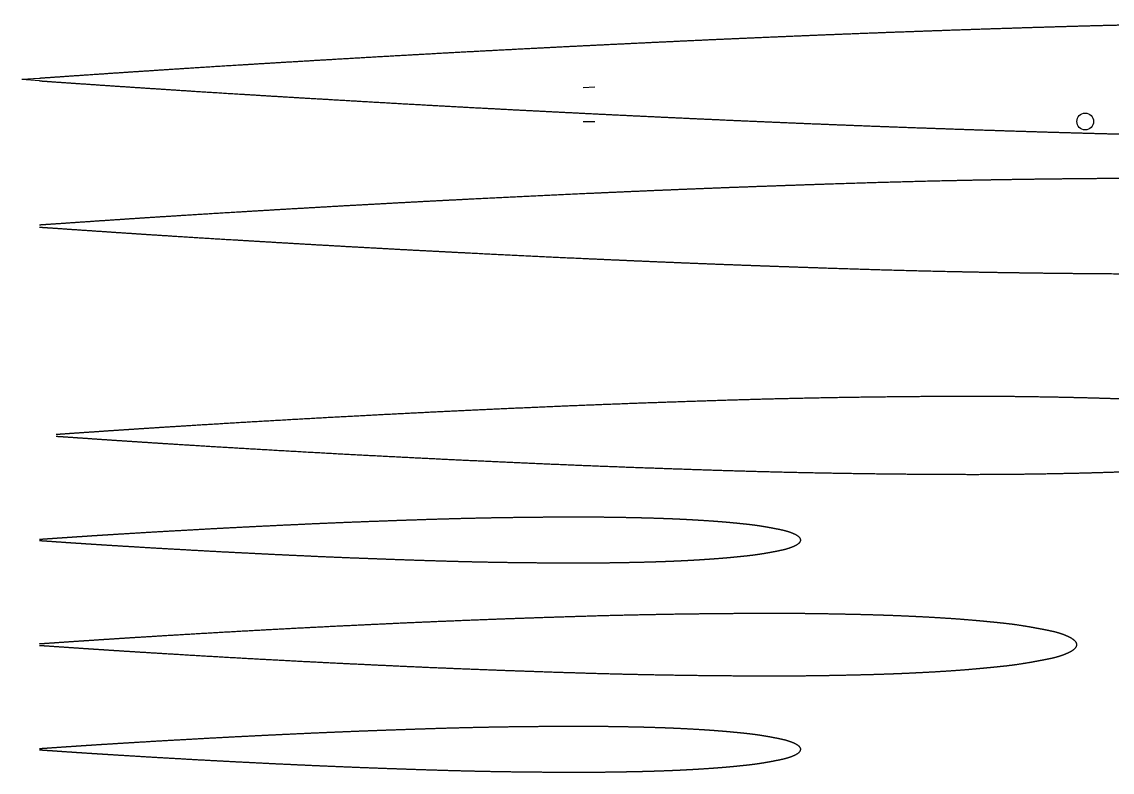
# Model space of a CAD drawing. Header units: millimetres. Extents: x -664 to 885, y -660 to 150.
# Drawn here: x -664.2 to -403.6, y -155.5 to 23.8 of the extents above; entities that cross this region are included whole.
import ezdxf

# ---------------------------------------------------------------- set-up
doc = ezdxf.new("R2010")
doc.units = ezdxf.units.MM
doc.header["$MEASUREMENT"] = 0
for name, color, linetype in [('FUSELAGE RAPTOR v5 v8 v1_FUSELAGE RAPTOR v5 v9_NACA_0006_1.0', 7, 'Continuous'), ('FUSELAGE RAPTOR v5 v8 v1_FUSELAGE RAPTOR v5 v9_NACA_0006_1.0 (2)', 7, 'Continuous'), ('FUSELAGE RAPTOR v5 v8 v1_FUSELAGE RAPTOR v5 v9_NACA_0006_1.0 (3)', 7, 'Continuous'), ('FUSELAGE RAPTOR v5 v8 v1_FUSELAGE RAPTOR v5 v9_NACA_0006_1.0 (4)', 7, 'Continuous'), ('FUSELAGE RAPTOR v5 v8 v1_FUSELAGE RAPTOR v5 v9_NACA_0006_1.0 (5)', 7, 'Continuous'), ('FUSELAGE RAPTOR v5 v8 v1_FUSELAGE RAPTOR v5 v9_Sketch18', 7, 'Continuous'), ('FUSELAGE RAPTOR v5 v8 v1_FUSELAGE RAPTOR v5 v9_Sketch19', 7, 'Continuous'), ('FUSELAGE RAPTOR v5 v8 v1_FUSELAGE RAPTOR v5 v9_Sketch23', 7, 'Continuous')]:
    doc.layers.add(name, color=color, linetype=linetype)

msp = doc.modelspace()

# ---------------------------------------------------------------- linework, layer by layer
at = {"layer": 'FUSELAGE RAPTOR v5 v8 v1_FUSELAGE RAPTOR v5 v9_NACA_0006_1.0'}
for p in [(-660, 10.29, 60), (-660, 9.71, 60)]:
    msp.add_line(p, (-664.2, 10, 60), dxfattribs=at)
msp.add_open_spline([(-660, 9.71, 60), (-658.95, 9.64, 60), (-656.87, 9.49, 60), (-653.82, 9.28, 60), (-649.87, 9.01, 60), (-645.13, 8.69, 60), (-640.58, 8.38, 60), (-636.15, 8.09, 60), (-631.75, 7.8, 60), (-627.27, 7.51, 60), (-622.55, 7.2, 60), (-617.48, 6.88, 60), (-611.95, 6.54, 60), (-605.93, 6.17, 60), (-599.45, 5.78, 60), (-592.6, 5.38, 60), (-585.48, 4.96, 60), (-578.22, 4.54, 60), (-570.95, 4.13, 60), (-563.75, 3.73, 60), (-556.71, 3.34, 60), (-549.82, 2.98, 60), (-543.08, 2.63, 60), (-536.45, 2.29, 60), (-529.89, 1.96, 60), (-523.35, 1.64, 60), (-516.78, 1.32, 60), (-510.14, 1.01, 60), (-503.44, 0.69, 60), (-496.65, 0.39, 60), (-489.8, 0.08, 60), (-482.9, -0.21, 60), (-475.98, -0.5, 60), (-469.04, -0.78, 60), (-462.14, -1.05, 60), (-455.28, -1.3, 60), (-448.49, -1.55, 60), (-441.78, -1.78, 60), (-435.16, -2.01, 60), (-428.6, -2.22, 60), (-422.07, -2.43, 60), (-415.53, -2.62, 60), (-408.92, -2.81, 60), (-402.18, -2.98, 60), (-395.28, -3.14, 60), (-388.19, -3.28, 60), (-380.95, -3.4, 60), (-373.61, -3.51, 60), (-366.3, -3.61, 60), (-359.15, -3.68, 60), (-352.29, -3.74, 60), (-345.85, -3.78, 60), (-339.91, -3.8, 60), (-334.49, -3.81, 60), (-329.51, -3.8, 60), (-324.85, -3.78, 60), (-320.33, -3.74, 60), (-315.8, -3.68, 60), (-311.16, -3.61, 60), (-306.39, -3.53, 60), (-301.53, -3.43, 60), (-296.66, -3.32, 60), (-291.85, -3.2, 60), (-287.12, -3.06, 60), (-282.44, -2.9, 60), (-277.72, -2.71, 60), (-272.89, -2.5, 60), (-267.91, -2.25, 60), (-262.82, -1.96, 60), (-257.74, -1.65, 60), (-252.85, -1.32, 60), (-248.32, -0.97, 60), (-244.26, -0.62, 60), (-240.69, -0.28, 60), (-237.5, 0.03, 60), (-234.49, 0.34, 60), (-231.47, 0.65, 60), (-228.21, 1.04, 60), (-224.62, 1.54, 60), (-220.73, 2.19, 60), (-216.88, 2.91, 60), (-213.54, 3.56, 60), (-210.99, 4.08, 60), (-209.02, 4.54, 60), (-206.77, 5.22, 60), (-203.7, 6.38, 60), (-200.68, 8.04, 60), (-199.36, 10, 60), (-200.68, 11.96, 60), (-203.7, 13.62, 60), (-206.77, 14.78, 60), (-209.02, 15.46, 60), (-210.99, 15.92, 60), (-213.54, 16.44, 60), (-216.88, 17.09, 60), (-220.73, 17.81, 60), (-224.62, 18.46, 60), (-228.21, 18.96, 60), (-231.47, 19.35, 60), (-234.49, 19.66, 60), (-237.5, 19.97, 60), (-240.69, 20.28, 60), (-244.26, 20.62, 60), (-248.32, 20.97, 60), (-252.85, 21.32, 60), (-257.74, 21.65, 60), (-262.82, 21.96, 60), (-267.91, 22.25, 60), (-272.89, 22.5, 60), (-277.72, 22.71, 60), (-282.44, 22.9, 60), (-287.12, 23.06, 60), (-291.85, 23.2, 60), (-296.66, 23.32, 60), (-301.53, 23.43, 60), (-306.39, 23.53, 60), (-311.16, 23.61, 60), (-315.8, 23.68, 60), (-320.33, 23.74, 60), (-324.85, 23.78, 60), (-329.51, 23.8, 60), (-334.49, 23.81, 60), (-339.91, 23.8, 60), (-345.85, 23.78, 60), (-352.29, 23.74, 60), (-359.15, 23.68, 60), (-366.3, 23.61, 60), (-373.61, 23.51, 60), (-380.95, 23.4, 60), (-388.19, 23.28, 60), (-395.28, 23.14, 60), (-402.18, 22.98, 60), (-408.92, 22.81, 60), (-415.53, 22.62, 60), (-422.07, 22.43, 60), (-428.6, 22.22, 60), (-435.16, 22.01, 60), (-441.78, 21.78, 60), (-448.49, 21.55, 60), (-455.28, 21.3, 60), (-462.14, 21.05, 60), (-469.04, 20.78, 60), (-475.98, 20.5, 60), (-482.9, 20.21, 60), (-489.8, 19.92, 60), (-496.65, 19.61, 60), (-503.44, 19.31, 60), (-510.14, 18.99, 60), (-516.78, 18.68, 60), (-523.35, 18.36, 60), (-529.89, 18.04, 60), (-536.45, 17.71, 60), (-543.08, 17.37, 60), (-549.82, 17.02, 60), (-556.71, 16.66, 60), (-563.75, 16.27, 60), (-570.95, 15.87, 60), (-578.22, 15.46, 60), (-585.48, 15.04, 60), (-592.6, 14.62, 60), (-599.45, 14.22, 60), (-605.93, 13.83, 60), (-611.95, 13.46, 60), (-617.48, 13.12, 60), (-622.55, 12.8, 60), (-627.27, 12.49, 60), (-631.75, 12.2, 60), (-636.15, 11.91, 60), (-640.58, 11.62, 60), (-645.13, 11.31, 60), (-649.87, 10.99, 60), (-653.82, 10.72, 60), (-656.87, 10.51, 60), (-658.95, 10.36, 60), (-660, 10.29, 60)], degree=5, dxfattribs=at)
at = {"layer": 'FUSELAGE RAPTOR v5 v8 v1_FUSELAGE RAPTOR v5 v9_NACA_0006_1.0 (2)'}
msp.add_open_spline([(-660, -25.24, 120), (-659.13, -25.3, 120), (-657.41, -25.42, 120), (-654.89, -25.59, 120), (-651.63, -25.81, 120), (-647.72, -26.08, 120), (-643.96, -26.33, 120), (-640.29, -26.58, 120), (-636.66, -26.82, 120), (-632.96, -27.06, 120), (-629.06, -27.31, 120), (-624.87, -27.57, 120), (-620.3, -27.86, 120), (-615.33, -28.16, 120), (-609.98, -28.48, 120), (-604.32, -28.82, 120), (-598.44, -29.16, 120), (-592.44, -29.51, 120), (-586.43, -29.85, 120), (-580.49, -30.18, 120), (-574.66, -30.5, 120), (-568.97, -30.8, 120), (-563.4, -31.09, 120), (-557.93, -31.37, 120), (-552.51, -31.64, 120), (-547.1, -31.91, 120), (-541.67, -32.17, 120), (-536.19, -32.43, 120), (-530.65, -32.69, 120), (-525.05, -32.94, 120), (-519.39, -33.19, 120), (-513.69, -33.44, 120), (-507.96, -33.68, 120), (-502.23, -33.9, 120), (-496.53, -34.13, 120), (-490.86, -34.34, 120), (-485.25, -34.54, 120), (-479.71, -34.73, 120), (-474.24, -34.92, 120), (-468.82, -35.1, 120), (-463.43, -35.27, 120), (-458.02, -35.43, 120), (-452.56, -35.58, 120), (-446.99, -35.72, 120), (-441.29, -35.85, 120), (-435.43, -35.97, 120), (-429.44, -36.07, 120), (-423.38, -36.16, 120), (-417.34, -36.24, 120), (-411.43, -36.3, 120), (-405.77, -36.35, 120), (-400.46, -36.38, 120), (-395.55, -36.4, 120), (-391.07, -36.41, 120), (-386.96, -36.4, 120), (-383.11, -36.38, 120), (-379.38, -36.35, 120), (-375.64, -36.3, 120), (-371.81, -36.24, 120), (-367.86, -36.17, 120), (-363.85, -36.09, 120), (-359.82, -36, 120), (-355.85, -35.9, 120), (-351.94, -35.79, 120), (-348.08, -35.65, 120), (-344.18, -35.5, 120), (-340.19, -35.32, 120), (-336.07, -35.11, 120), (-331.86, -34.88, 120), (-327.67, -34.62, 120), (-323.63, -34.35, 120), (-319.89, -34.06, 120), (-316.54, -33.77, 120), (-313.6, -33.49, 120), (-310.96, -33.23, 120), (-308.48, -32.98, 120), (-305.98, -32.72, 120), (-303.29, -32.4, 120), (-300.32, -31.98, 120), (-297.11, -31.45, 120), (-293.93, -30.86, 120), (-291.17, -30.32, 120), (-289.07, -29.89, 120), (-287.44, -29.51, 120), (-285.59, -28.94, 120), (-283.05, -27.99, 120), (-280.56, -26.62, 120), (-279.47, -25, 120), (-280.56, -23.38, 120), (-283.05, -22.01, 120), (-285.59, -21.06, 120), (-287.44, -20.49, 120), (-289.07, -20.11, 120), (-291.17, -19.68, 120), (-293.93, -19.14, 120), (-297.11, -18.55, 120), (-300.32, -18.02, 120), (-303.29, -17.6, 120), (-305.98, -17.28, 120), (-308.48, -17.02, 120), (-310.96, -16.77, 120), (-313.6, -16.51, 120), (-316.54, -16.23, 120), (-319.89, -15.94, 120), (-323.63, -15.65, 120), (-327.67, -15.38, 120), (-331.86, -15.12, 120), (-336.07, -14.89, 120), (-340.19, -14.68, 120), (-344.18, -14.5, 120), (-348.08, -14.35, 120), (-351.94, -14.21, 120), (-355.85, -14.1, 120), (-359.82, -14, 120), (-363.85, -13.91, 120), (-367.86, -13.83, 120), (-371.81, -13.76, 120), (-375.64, -13.7, 120), (-379.38, -13.65, 120), (-383.11, -13.62, 120), (-386.96, -13.6, 120), (-391.07, -13.59, 120), (-395.55, -13.6, 120), (-400.46, -13.62, 120), (-405.77, -13.65, 120), (-411.43, -13.7, 120), (-417.34, -13.76, 120), (-423.38, -13.84, 120), (-429.44, -13.93, 120), (-435.43, -14.03, 120), (-441.29, -14.15, 120), (-446.99, -14.28, 120), (-452.56, -14.42, 120), (-458.02, -14.57, 120), (-463.43, -14.73, 120), (-468.82, -14.9, 120), (-474.24, -15.08, 120), (-479.71, -15.27, 120), (-485.25, -15.46, 120), (-490.86, -15.66, 120), (-496.53, -15.87, 120), (-502.23, -16.1, 120), (-507.96, -16.32, 120), (-513.69, -16.56, 120), (-519.39, -16.81, 120), (-525.05, -17.06, 120), (-530.65, -17.31, 120), (-536.19, -17.57, 120), (-541.67, -17.83, 120), (-547.1, -18.09, 120), (-552.51, -18.36, 120), (-557.93, -18.63, 120), (-563.4, -18.91, 120), (-568.97, -19.2, 120), (-574.66, -19.5, 120), (-580.49, -19.82, 120), (-586.43, -20.15, 120), (-592.44, -20.49, 120), (-598.44, -20.84, 120), (-604.32, -21.18, 120), (-609.98, -21.52, 120), (-615.33, -21.84, 120), (-620.3, -22.14, 120), (-624.87, -22.43, 120), (-629.06, -22.69, 120), (-632.96, -22.94, 120), (-636.66, -23.18, 120), (-640.29, -23.42, 120), (-643.96, -23.67, 120), (-647.72, -23.92, 120), (-651.63, -24.19, 120), (-654.89, -24.41, 120), (-657.41, -24.58, 120), (-659.13, -24.7, 120), (-660, -24.76, 120)], degree=5, dxfattribs=at)
at = {"layer": 'FUSELAGE RAPTOR v5 v8 v1_FUSELAGE RAPTOR v5 v9_NACA_0006_1.0 (3)'}
msp.add_open_spline([(-656, -75.2, 150), (-655.29, -75.24, 150), (-653.89, -75.34, 150), (-651.83, -75.48, 150), (-649.17, -75.66, 150), (-645.98, -75.88, 150), (-642.91, -76.09, 150), (-639.92, -76.29, 150), (-636.96, -76.48, 150), (-633.94, -76.68, 150), (-630.76, -76.88, 150), (-627.34, -77.1, 150), (-623.62, -77.33, 150), (-619.56, -77.58, 150), (-615.19, -77.84, 150), (-610.57, -78.12, 150), (-605.77, -78.4, 150), (-600.88, -78.68, 150), (-595.97, -78.96, 150), (-591.13, -79.23, 150), (-586.37, -79.49, 150), (-581.73, -79.73, 150), (-577.19, -79.97, 150), (-572.72, -80.2, 150), (-568.3, -80.42, 150), (-563.89, -80.64, 150), (-559.46, -80.85, 150), (-554.98, -81.06, 150), (-550.46, -81.27, 150), (-545.89, -81.48, 150), (-541.27, -81.68, 150), (-536.62, -81.88, 150), (-531.95, -82.08, 150), (-527.28, -82.27, 150), (-522.62, -82.44, 150), (-518, -82.62, 150), (-513.42, -82.78, 150), (-508.9, -82.94, 150), (-504.43, -83.09, 150), (-500.01, -83.24, 150), (-495.61, -83.38, 150), (-491.2, -83.51, 150), (-486.74, -83.63, 150), (-482.2, -83.75, 150), (-477.54, -83.85, 150), (-472.77, -83.95, 150), (-467.88, -84.03, 150), (-462.93, -84.11, 150), (-458.01, -84.17, 150), (-453.19, -84.22, 150), (-448.57, -84.26, 150), (-444.23, -84.29, 150), (-440.23, -84.3, 150), (-436.58, -84.31, 150), (-433.23, -84.3, 150), (-430.09, -84.28, 150), (-427.04, -84.26, 150), (-423.99, -84.22, 150), (-420.87, -84.17, 150), (-417.65, -84.12, 150), (-414.37, -84.05, 150), (-411.09, -83.98, 150), (-407.85, -83.89, 150), (-404.66, -83.8, 150), (-401.51, -83.69, 150), (-398.33, -83.56, 150), (-395.07, -83.42, 150), (-391.72, -83.25, 150), (-388.28, -83.06, 150), (-384.86, -82.85, 150), (-381.57, -82.62, 150), (-378.52, -82.39, 150), (-375.79, -82.16, 150), (-373.39, -81.93, 150), (-371.24, -81.71, 150), (-369.22, -81.51, 150), (-367.18, -81.3, 150), (-364.99, -81.04, 150), (-362.56, -80.69, 150), (-359.94, -80.26, 150), (-357.35, -79.78, 150), (-355.11, -79.34, 150), (-353.39, -78.99, 150), (-352.07, -78.67, 150), (-350.55, -78.22, 150), (-348.48, -77.43, 150), (-346.45, -76.32, 150), (-345.57, -75, 150), (-346.45, -73.68, 150), (-348.48, -72.57, 150), (-350.55, -71.78, 150), (-352.07, -71.33, 150), (-353.39, -71.01, 150), (-355.11, -70.66, 150), (-357.35, -70.22, 150), (-359.94, -69.74, 150), (-362.56, -69.31, 150), (-364.99, -68.96, 150), (-367.18, -68.7, 150), (-369.22, -68.49, 150), (-371.24, -68.29, 150), (-373.39, -68.07, 150), (-375.79, -67.84, 150), (-378.52, -67.61, 150), (-381.57, -67.38, 150), (-384.86, -67.15, 150), (-388.28, -66.94, 150), (-391.72, -66.75, 150), (-395.07, -66.58, 150), (-398.33, -66.44, 150), (-401.51, -66.31, 150), (-404.66, -66.2, 150), (-407.85, -66.11, 150), (-411.09, -66.02, 150), (-414.37, -65.95, 150), (-417.65, -65.88, 150), (-420.87, -65.83, 150), (-423.99, -65.78, 150), (-427.04, -65.74, 150), (-430.09, -65.72, 150), (-433.23, -65.7, 150), (-436.58, -65.69, 150), (-440.23, -65.7, 150), (-444.23, -65.71, 150), (-448.57, -65.74, 150), (-453.19, -65.78, 150), (-458.01, -65.83, 150), (-462.93, -65.89, 150), (-467.88, -65.97, 150), (-472.77, -66.05, 150), (-477.54, -66.15, 150), (-482.2, -66.25, 150), (-486.74, -66.37, 150), (-491.2, -66.49, 150), (-495.61, -66.62, 150), (-500.01, -66.76, 150), (-504.43, -66.91, 150), (-508.9, -67.06, 150), (-513.42, -67.22, 150), (-518, -67.38, 150), (-522.62, -67.56, 150), (-527.28, -67.73, 150), (-531.95, -67.92, 150), (-536.62, -68.12, 150), (-541.27, -68.32, 150), (-545.89, -68.52, 150), (-550.46, -68.73, 150), (-554.98, -68.94, 150), (-559.46, -69.15, 150), (-563.89, -69.36, 150), (-568.3, -69.58, 150), (-572.72, -69.8, 150), (-577.19, -70.03, 150), (-581.73, -70.27, 150), (-586.37, -70.51, 150), (-591.13, -70.77, 150), (-595.97, -71.04, 150), (-600.88, -71.32, 150), (-605.77, -71.6, 150), (-610.57, -71.88, 150), (-615.19, -72.16, 150), (-619.56, -72.42, 150), (-623.62, -72.67, 150), (-627.34, -72.9, 150), (-630.76, -73.12, 150), (-633.94, -73.32, 150), (-636.96, -73.52, 150), (-639.92, -73.71, 150), (-642.91, -73.91, 150), (-645.98, -74.12, 150), (-649.17, -74.34, 150), (-651.83, -74.52, 150), (-653.89, -74.66, 150), (-655.29, -74.76, 150), (-656, -74.8, 150)], degree=5, dxfattribs=at)
at = {"layer": 'FUSELAGE RAPTOR v5 v8 v1_FUSELAGE RAPTOR v5 v9_NACA_0006_1.0 (4)'}
msp.add_open_spline([(-660, -125.16, 180), (-659.43, -125.2, 180), (-658.31, -125.27, 180), (-656.66, -125.39, 180), (-654.54, -125.53, 180), (-651.98, -125.71, 180), (-649.53, -125.87, 180), (-647.14, -126.03, 180), (-644.77, -126.19, 180), (-642.35, -126.34, 180), (-639.81, -126.51, 180), (-637.07, -126.68, 180), (-634.09, -126.86, 180), (-630.84, -127.06, 180), (-627.35, -127.27, 180), (-623.65, -127.49, 180), (-619.81, -127.72, 180), (-615.9, -127.94, 180), (-611.97, -128.17, 180), (-608.09, -128.38, 180), (-604.29, -128.59, 180), (-600.57, -128.79, 180), (-596.94, -128.98, 180), (-593.37, -129.16, 180), (-589.83, -129.34, 180), (-586.3, -129.51, 180), (-582.75, -129.68, 180), (-579.17, -129.85, 180), (-575.55, -130.02, 180), (-571.89, -130.19, 180), (-568.2, -130.35, 180), (-564.48, -130.51, 180), (-560.74, -130.66, 180), (-557, -130.81, 180), (-553.27, -130.96, 180), (-549.57, -131.1, 180), (-545.91, -131.23, 180), (-542.29, -131.35, 180), (-538.72, -131.48, 180), (-535.18, -131.59, 180), (-531.66, -131.7, 180), (-528.13, -131.81, 180), (-524.56, -131.91, 180), (-520.93, -132, 180), (-517.2, -132.08, 180), (-513.38, -132.16, 180), (-509.47, -132.23, 180), (-505.51, -132.29, 180), (-501.56, -132.34, 180), (-497.71, -132.38, 180), (-494.02, -132.41, 180), (-490.55, -132.43, 180), (-487.35, -132.44, 180), (-484.43, -132.45, 180), (-481.76, -132.44, 180), (-479.24, -132.43, 180), (-476.81, -132.41, 180), (-474.37, -132.37, 180), (-471.86, -132.34, 180), (-469.29, -132.29, 180), (-466.67, -132.24, 180), (-464.04, -132.18, 180), (-461.45, -132.11, 180), (-458.9, -132.04, 180), (-456.38, -131.95, 180), (-453.83, -131.85, 180), (-451.23, -131.73, 180), (-448.54, -131.6, 180), (-445.79, -131.45, 180), (-443.05, -131.28, 180), (-440.42, -131.1, 180), (-437.99, -130.91, 180), (-435.81, -130.72, 180), (-433.89, -130.54, 180), (-432.18, -130.37, 180), (-430.56, -130.21, 180), (-428.93, -130.04, 180), (-427.17, -129.83, 180), (-425.23, -129.55, 180), (-423.14, -129.2, 180), (-421.07, -128.82, 180), (-419.27, -128.47, 180), (-417.91, -128.19, 180), (-416.85, -127.94, 180), (-415.64, -127.57, 180), (-413.98, -126.95, 180), (-412.36, -126.05, 180), (-411.65, -125, 180), (-412.36, -123.95, 180), (-413.98, -123.05, 180), (-415.64, -122.43, 180), (-416.85, -122.06, 180), (-417.91, -121.81, 180), (-419.27, -121.53, 180), (-421.07, -121.18, 180), (-423.14, -120.8, 180), (-425.23, -120.45, 180), (-427.17, -120.17, 180), (-428.93, -119.96, 180), (-430.56, -119.79, 180), (-432.18, -119.63, 180), (-433.89, -119.46, 180), (-435.81, -119.28, 180), (-437.99, -119.09, 180), (-440.42, -118.9, 180), (-443.05, -118.72, 180), (-445.79, -118.55, 180), (-448.54, -118.4, 180), (-451.23, -118.27, 180), (-453.83, -118.15, 180), (-456.38, -118.05, 180), (-458.9, -117.96, 180), (-461.45, -117.89, 180), (-464.04, -117.82, 180), (-466.67, -117.76, 180), (-469.29, -117.71, 180), (-471.86, -117.66, 180), (-474.37, -117.63, 180), (-476.81, -117.59, 180), (-479.24, -117.57, 180), (-481.76, -117.56, 180), (-484.43, -117.55, 180), (-487.35, -117.56, 180), (-490.55, -117.57, 180), (-494.02, -117.59, 180), (-497.71, -117.62, 180), (-501.56, -117.66, 180), (-505.51, -117.71, 180), (-509.47, -117.77, 180), (-513.38, -117.84, 180), (-517.2, -117.92, 180), (-520.93, -118, 180), (-524.56, -118.09, 180), (-528.13, -118.19, 180), (-531.66, -118.3, 180), (-535.18, -118.41, 180), (-538.72, -118.52, 180), (-542.29, -118.65, 180), (-545.91, -118.77, 180), (-549.57, -118.9, 180), (-553.27, -119.04, 180), (-557, -119.19, 180), (-560.74, -119.34, 180), (-564.48, -119.49, 180), (-568.2, -119.65, 180), (-571.89, -119.81, 180), (-575.55, -119.98, 180), (-579.17, -120.15, 180), (-582.75, -120.32, 180), (-586.3, -120.49, 180), (-589.83, -120.66, 180), (-593.37, -120.84, 180), (-596.94, -121.02, 180), (-600.57, -121.21, 180), (-604.29, -121.41, 180), (-608.09, -121.62, 180), (-611.97, -121.83, 180), (-615.9, -122.06, 180), (-619.81, -122.28, 180), (-623.65, -122.51, 180), (-627.35, -122.73, 180), (-630.84, -122.94, 180), (-634.09, -123.14, 180), (-637.07, -123.32, 180), (-639.81, -123.49, 180), (-642.35, -123.66, 180), (-644.77, -123.81, 180), (-647.14, -123.97, 180), (-649.53, -124.13, 180), (-651.98, -124.29, 180), (-654.54, -124.47, 180), (-656.66, -124.61, 180), (-658.31, -124.73, 180), (-659.43, -124.8, 180), (-660, -124.84, 180)], degree=5, dxfattribs=at)
at = {"layer": 'FUSELAGE RAPTOR v5 v8 v1_FUSELAGE RAPTOR v5 v9_NACA_0006_1.0 (5)'}
msp.add_open_spline([(-660, -150.11, 210), (-659.58, -150.14, 210), (-658.76, -150.2, 210), (-657.55, -150.28, 210), (-655.99, -150.39, 210), (-654.12, -150.52, 210), (-652.31, -150.64, 210), (-650.56, -150.76, 210), (-648.82, -150.87, 210), (-647.05, -150.99, 210), (-645.18, -151.11, 210), (-643.18, -151.23, 210), (-640.99, -151.37, 210), (-638.6, -151.51, 210), (-636.04, -151.67, 210), (-633.32, -151.83, 210), (-630.5, -152, 210), (-627.63, -152.16, 210), (-624.74, -152.32, 210), (-621.89, -152.48, 210), (-619.1, -152.64, 210), (-616.38, -152.78, 210), (-613.71, -152.92, 210), (-611.08, -153.05, 210), (-608.49, -153.18, 210), (-605.89, -153.31, 210), (-603.29, -153.44, 210), (-600.66, -153.56, 210), (-598, -153.68, 210), (-595.32, -153.81, 210), (-592.6, -153.93, 210), (-589.87, -154.04, 210), (-587.13, -154.16, 210), (-584.38, -154.27, 210), (-581.64, -154.37, 210), (-578.93, -154.47, 210), (-576.24, -154.57, 210), (-573.58, -154.66, 210), (-570.96, -154.75, 210), (-568.36, -154.84, 210), (-565.78, -154.92, 210), (-563.19, -155, 210), (-560.57, -155.07, 210), (-557.9, -155.14, 210), (-555.16, -155.2, 210), (-552.35, -155.26, 210), (-549.48, -155.31, 210), (-546.57, -155.35, 210), (-543.68, -155.38, 210), (-540.85, -155.41, 210), (-538.14, -155.44, 210), (-535.6, -155.45, 210), (-533.25, -155.46, 210), (-531.11, -155.46, 210), (-529.15, -155.46, 210), (-527.31, -155.45, 210), (-525.52, -155.43, 210), (-523.73, -155.41, 210), (-521.89, -155.38, 210), (-520, -155.35, 210), (-518.08, -155.31, 210), (-516.15, -155.27, 210), (-514.25, -155.22, 210), (-512.38, -155.16, 210), (-510.53, -155.1, 210), (-508.66, -155.03, 210), (-506.75, -154.94, 210), (-504.78, -154.84, 210), (-502.76, -154.73, 210), (-500.75, -154.6, 210), (-498.82, -154.47, 210), (-497.03, -154.33, 210), (-495.44, -154.2, 210), (-494.04, -154.06, 210), (-492.78, -153.94, 210), (-491.6, -153.82, 210), (-490.4, -153.69, 210), (-489.11, -153.54, 210), (-487.69, -153.34, 210), (-486.15, -153.08, 210), (-484.64, -152.8, 210), (-483.32, -152.54, 210), (-482.33, -152.34, 210), (-481.55, -152.15, 210), (-480.66, -151.88, 210), (-479.45, -151.43, 210), (-478.26, -150.77, 210), (-477.75, -150, 210), (-478.26, -149.23, 210), (-479.45, -148.57, 210), (-480.66, -148.12, 210), (-481.55, -147.85, 210), (-482.33, -147.66, 210), (-483.32, -147.46, 210), (-484.64, -147.2, 210), (-486.15, -146.92, 210), (-487.69, -146.66, 210), (-489.11, -146.46, 210), (-490.4, -146.31, 210), (-491.6, -146.18, 210), (-492.78, -146.06, 210), (-494.04, -145.94, 210), (-495.44, -145.8, 210), (-497.03, -145.67, 210), (-498.82, -145.53, 210), (-500.75, -145.4, 210), (-502.76, -145.27, 210), (-504.78, -145.16, 210), (-506.75, -145.06, 210), (-508.66, -144.97, 210), (-510.53, -144.9, 210), (-512.38, -144.84, 210), (-514.25, -144.78, 210), (-516.15, -144.73, 210), (-518.08, -144.69, 210), (-520, -144.65, 210), (-521.89, -144.62, 210), (-523.73, -144.59, 210), (-525.52, -144.57, 210), (-527.31, -144.55, 210), (-529.15, -144.54, 210), (-531.11, -144.54, 210), (-533.25, -144.54, 210), (-535.6, -144.55, 210), (-538.14, -144.56, 210), (-540.85, -144.59, 210), (-543.68, -144.62, 210), (-546.57, -144.65, 210), (-549.48, -144.69, 210), (-552.35, -144.74, 210), (-555.16, -144.8, 210), (-557.9, -144.86, 210), (-560.57, -144.93, 210), (-563.19, -145, 210), (-565.78, -145.08, 210), (-568.36, -145.16, 210), (-570.96, -145.25, 210), (-573.58, -145.34, 210), (-576.24, -145.43, 210), (-578.93, -145.53, 210), (-581.64, -145.63, 210), (-584.38, -145.73, 210), (-587.13, -145.84, 210), (-589.87, -145.96, 210), (-592.6, -146.07, 210), (-595.32, -146.19, 210), (-598, -146.32, 210), (-600.66, -146.44, 210), (-603.29, -146.56, 210), (-605.89, -146.69, 210), (-608.49, -146.82, 210), (-611.08, -146.95, 210), (-613.71, -147.08, 210), (-616.38, -147.22, 210), (-619.1, -147.36, 210), (-621.89, -147.52, 210), (-624.74, -147.68, 210), (-627.63, -147.84, 210), (-630.5, -148, 210), (-633.32, -148.17, 210), (-636.04, -148.33, 210), (-638.6, -148.49, 210), (-640.99, -148.63, 210), (-643.18, -148.77, 210), (-645.18, -148.89, 210), (-647.05, -149.01, 210), (-648.82, -149.13, 210), (-650.56, -149.24, 210), (-652.31, -149.36, 210), (-654.12, -149.48, 210), (-655.99, -149.61, 210), (-657.55, -149.72, 210), (-658.76, -149.8, 210), (-659.58, -149.86, 210), (-660, -149.89, 210)], degree=5, dxfattribs=at)
at = {"layer": 'FUSELAGE RAPTOR v5 v8 v1_FUSELAGE RAPTOR v5 v9_Sketch18'}
msp.add_circle((-410, 0), 2, dxfattribs=at)
at = {"layer": 'FUSELAGE RAPTOR v5 v8 v1_FUSELAGE RAPTOR v5 v9_Sketch19'}
msp.add_open_spline([(-660, -100.11), (-659.58, -100.14), (-658.76, -100.2), (-657.55, -100.28), (-655.99, -100.39), (-654.12, -100.52), (-652.31, -100.64), (-650.56, -100.76), (-648.82, -100.87), (-647.05, -100.99), (-645.18, -101.11), (-643.18, -101.23), (-640.99, -101.37), (-638.6, -101.51), (-636.04, -101.67), (-633.32, -101.83), (-630.5, -102), (-627.63, -102.16), (-624.74, -102.32), (-621.89, -102.48), (-619.1, -102.64), (-616.38, -102.78), (-613.71, -102.92), (-611.08, -103.05), (-608.49, -103.18), (-605.89, -103.31), (-603.29, -103.44), (-600.66, -103.56), (-598, -103.68), (-595.32, -103.81), (-592.6, -103.93), (-589.87, -104.04), (-587.13, -104.16), (-584.38, -104.27), (-581.64, -104.37), (-578.93, -104.47), (-576.24, -104.57), (-573.58, -104.66), (-570.96, -104.75), (-568.36, -104.84), (-565.78, -104.92), (-563.19, -105), (-560.57, -105.07), (-557.9, -105.14), (-555.16, -105.2), (-552.35, -105.26), (-549.48, -105.31), (-546.57, -105.35), (-543.68, -105.38), (-540.85, -105.41), (-538.14, -105.44), (-535.6, -105.45), (-533.25, -105.46), (-531.11, -105.46), (-529.15, -105.46), (-527.31, -105.45), (-525.52, -105.43), (-523.73, -105.41), (-521.89, -105.38), (-520, -105.35), (-518.08, -105.31), (-516.15, -105.27), (-514.25, -105.22), (-512.38, -105.16), (-510.53, -105.1), (-508.66, -105.03), (-506.75, -104.94), (-504.78, -104.84), (-502.76, -104.73), (-500.75, -104.6), (-498.82, -104.47), (-497.03, -104.33), (-495.44, -104.2), (-494.04, -104.06), (-492.78, -103.94), (-491.6, -103.82), (-490.4, -103.69), (-489.11, -103.54), (-487.69, -103.34), (-486.15, -103.08), (-484.64, -102.8), (-483.32, -102.54), (-482.33, -102.34), (-481.55, -102.15), (-480.66, -101.88), (-479.45, -101.43), (-478.26, -100.77), (-477.75, -100), (-478.26, -99.23), (-479.45, -98.57), (-480.66, -98.12), (-481.55, -97.85), (-482.33, -97.66), (-483.32, -97.46), (-484.64, -97.2), (-486.15, -96.92), (-487.69, -96.66), (-489.11, -96.46), (-490.4, -96.31), (-491.6, -96.18), (-492.78, -96.06), (-494.04, -95.94), (-495.44, -95.8), (-497.03, -95.67), (-498.82, -95.53), (-500.75, -95.4), (-502.76, -95.27), (-504.78, -95.16), (-506.75, -95.06), (-508.66, -94.97), (-510.53, -94.9), (-512.38, -94.84), (-514.25, -94.78), (-516.15, -94.73), (-518.08, -94.69), (-520, -94.65), (-521.89, -94.62), (-523.73, -94.59), (-525.52, -94.57), (-527.31, -94.55), (-529.15, -94.54), (-531.11, -94.54), (-533.25, -94.54), (-535.6, -94.55), (-538.14, -94.56), (-540.85, -94.59), (-543.68, -94.62), (-546.57, -94.65), (-549.48, -94.69), (-552.35, -94.74), (-555.16, -94.8), (-557.9, -94.86), (-560.57, -94.93), (-563.19, -95), (-565.78, -95.08), (-568.36, -95.16), (-570.96, -95.25), (-573.58, -95.34), (-576.24, -95.43), (-578.93, -95.53), (-581.64, -95.63), (-584.38, -95.73), (-587.13, -95.84), (-589.87, -95.96), (-592.6, -96.07), (-595.32, -96.19), (-598, -96.32), (-600.66, -96.44), (-603.29, -96.56), (-605.89, -96.69), (-608.49, -96.82), (-611.08, -96.95), (-613.71, -97.08), (-616.38, -97.22), (-619.1, -97.36), (-621.89, -97.52), (-624.74, -97.68), (-627.63, -97.84), (-630.5, -98), (-633.32, -98.17), (-636.04, -98.33), (-638.6, -98.49), (-640.99, -98.63), (-643.18, -98.77), (-645.18, -98.89), (-647.05, -99.01), (-648.82, -99.13), (-650.56, -99.24), (-652.31, -99.36), (-654.12, -99.48), (-655.99, -99.61), (-657.55, -99.72), (-658.76, -99.8), (-659.58, -99.86), (-660, -99.89)], degree=5, dxfattribs=at)
at = {"layer": 'FUSELAGE RAPTOR v5 v8 v1_FUSELAGE RAPTOR v5 v9_Sketch23'}
for p, q in [((-527.2, 8.17), (-530, 8.03)), ((-527.2, 8.17), (-530, 8.03)), ((-530, 0), (-527.2, 0))]:
    msp.add_line(p, q, dxfattribs=at)
msp.add_circle((-410, 0), 2, dxfattribs=at)

doc.saveas('drawing.dxf')
